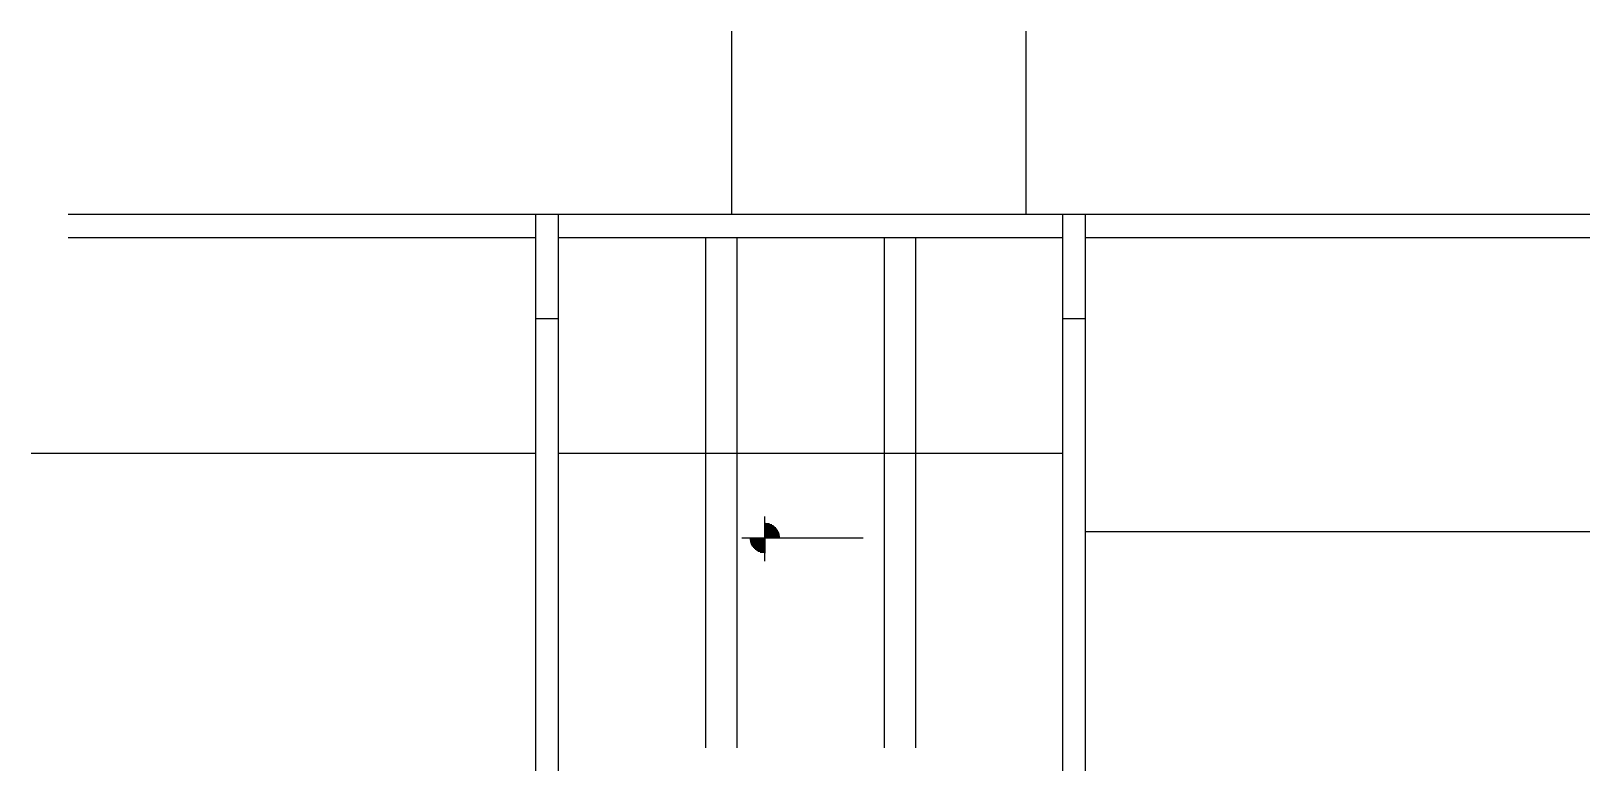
# Model space of a CAD drawing. Header units: metres. Extents: x 4052 to 5344, y 2555 to 3168.
import ezdxf

# ---------------------------------------------------------------- set-up
doc = ezdxf.new("R2010")
doc.units = ezdxf.units.M
for name, color, linetype in [('3', 7, 'Continuous'), ('7', 7, 'Continuous'), ('Painéis', 7, 'Continuous')]:
    doc.layers.add(name, color=color, linetype=linetype)

msp = doc.modelspace()

# ---------------------------------------------------------------- linework, layer by layer
at = {"layer": '3', "color": 7, "lineweight": 25}
for p, q in [((4659.8, 2728.8), (4659.8, 2765.6)), ((4659.8, 2760.4), (4659.8, 2735.4)), ((4659.8, 2759.8), (4663.7, 2759.8)), ((4659.8, 2759), (4665.6, 2759)), ((4659.8, 2758.2), (4666.9, 2758.2)), ((4659.8, 2757.4), (4667.9, 2757.4)), ((4659.8, 2756.6), (4668.8, 2756.6)), ((4659.8, 2755.8), (4669.5, 2755.8)), ((4659.8, 2755), (4670.1, 2755)), ((4659.8, 2754.2), (4670.6, 2754.2)), ((4659.8, 2753.4), (4671, 2753.4)), ((4659.8, 2752.6), (4671.4, 2752.6)), ((4640.8, 2747.9), (4741.2, 2747.9)), ((4647.3, 2747.9), (4672.3, 2747.9)), ((4659.8, 2747.1), (4647.3, 2747.1)), ((4659.8, 2746.3), (4647.4, 2746.3)), ((4659.8, 2745.5), (4647.6, 2745.5)), ((4659.8, 2744.7), (4647.7, 2744.7)), ((4659.8, 2743.9), (4648, 2743.9)), ((4659.8, 2743.1), (4648.3, 2743.1)), ((4659.8, 2742.3), (4648.6, 2742.3)), ((4659.8, 2741.5), (4649.1, 2741.5)), ((4659.8, 2740.8), (4649.6, 2740.8)), ((4659.8, 2740), (4650.2, 2740)), ((4659.8, 2751.9), (4671.7, 2751.9)), ((4659.8, 2751.1), (4671.9, 2751.1)), ((4659.8, 2750.3), (4672.1, 2750.3)), ((4659.8, 2749.5), (4672.2, 2749.5)), ((4659.8, 2748.7), (4672.3, 2748.7)), ((4659.8, 2739.2), (4650.9, 2739.2)), ((4659.8, 2738.4), (4651.7, 2738.4)), ((4659.8, 2737.6), (4652.8, 2737.6)), ((4659.8, 2736.8), (4654.1, 2736.8)), ((4659.8, 2736), (4656, 2736))]:
    msp.add_line(p, q, dxfattribs=at)
for points in [[(4469.7, 3015.9), (4082.2, 3015.9)], [(4906.7, 3015.9), (4488.7, 3015.9)], [(5343.7, 3015.9), (4925.7, 3015.9)], [(4082.2, 2996.9), (4469.7, 2996.9)], [(4488.7, 2996.9), (4906.7, 2996.9)], [(4925.7, 2996.9), (5343.7, 2996.9)], [(4469.7, 2929.9), (4469.7, 2554.9)], [(4488.7, 2554.9), (4488.7, 2929.9)], [(4906.7, 2929.9), (4906.7, 2554.9)], [(4925.7, 2554.9), (4925.7, 2929.9)]]:
    msp.add_lwpolyline(points, dxfattribs=at)
at = {"layer": '7', "color": 7, "lineweight": 25}
for points in [[(4469.7, 2929.9), (4488.7, 2929.9), (4488.7, 3015.9), (4469.7, 3015.9), (4469.7, 2929.9)], [(4906.7, 2929.9), (4925.7, 2929.9), (4925.7, 3015.9), (4906.7, 3015.9), (4906.7, 2929.9)]]:
    msp.add_lwpolyline(points, dxfattribs=at)
at = {"layer": 'Painéis', "color": 7, "lineweight": 25}
for p, q in [((4632.2, 3167.9), (4632.2, 3015.9)), ((4876.2, 3167.9), (4876.2, 3015.9)), ((4610.7, 2996.9), (4610.7, 2573.9)), ((4636.7, 2996.9), (4636.7, 2573.9)), ((4758.7, 2996.9), (4758.7, 2573.9)), ((4784.7, 2996.9), (4784.7, 2573.9)), ((4469.6, 2817.9), (4051.6, 2817.9)), ((4906.6, 2817.9), (4488.6, 2817.9)), ((5343.6, 2752.9), (4925.6, 2752.9))]:
    msp.add_line(p, q, dxfattribs=at)

doc.saveas('drawing.dxf')
